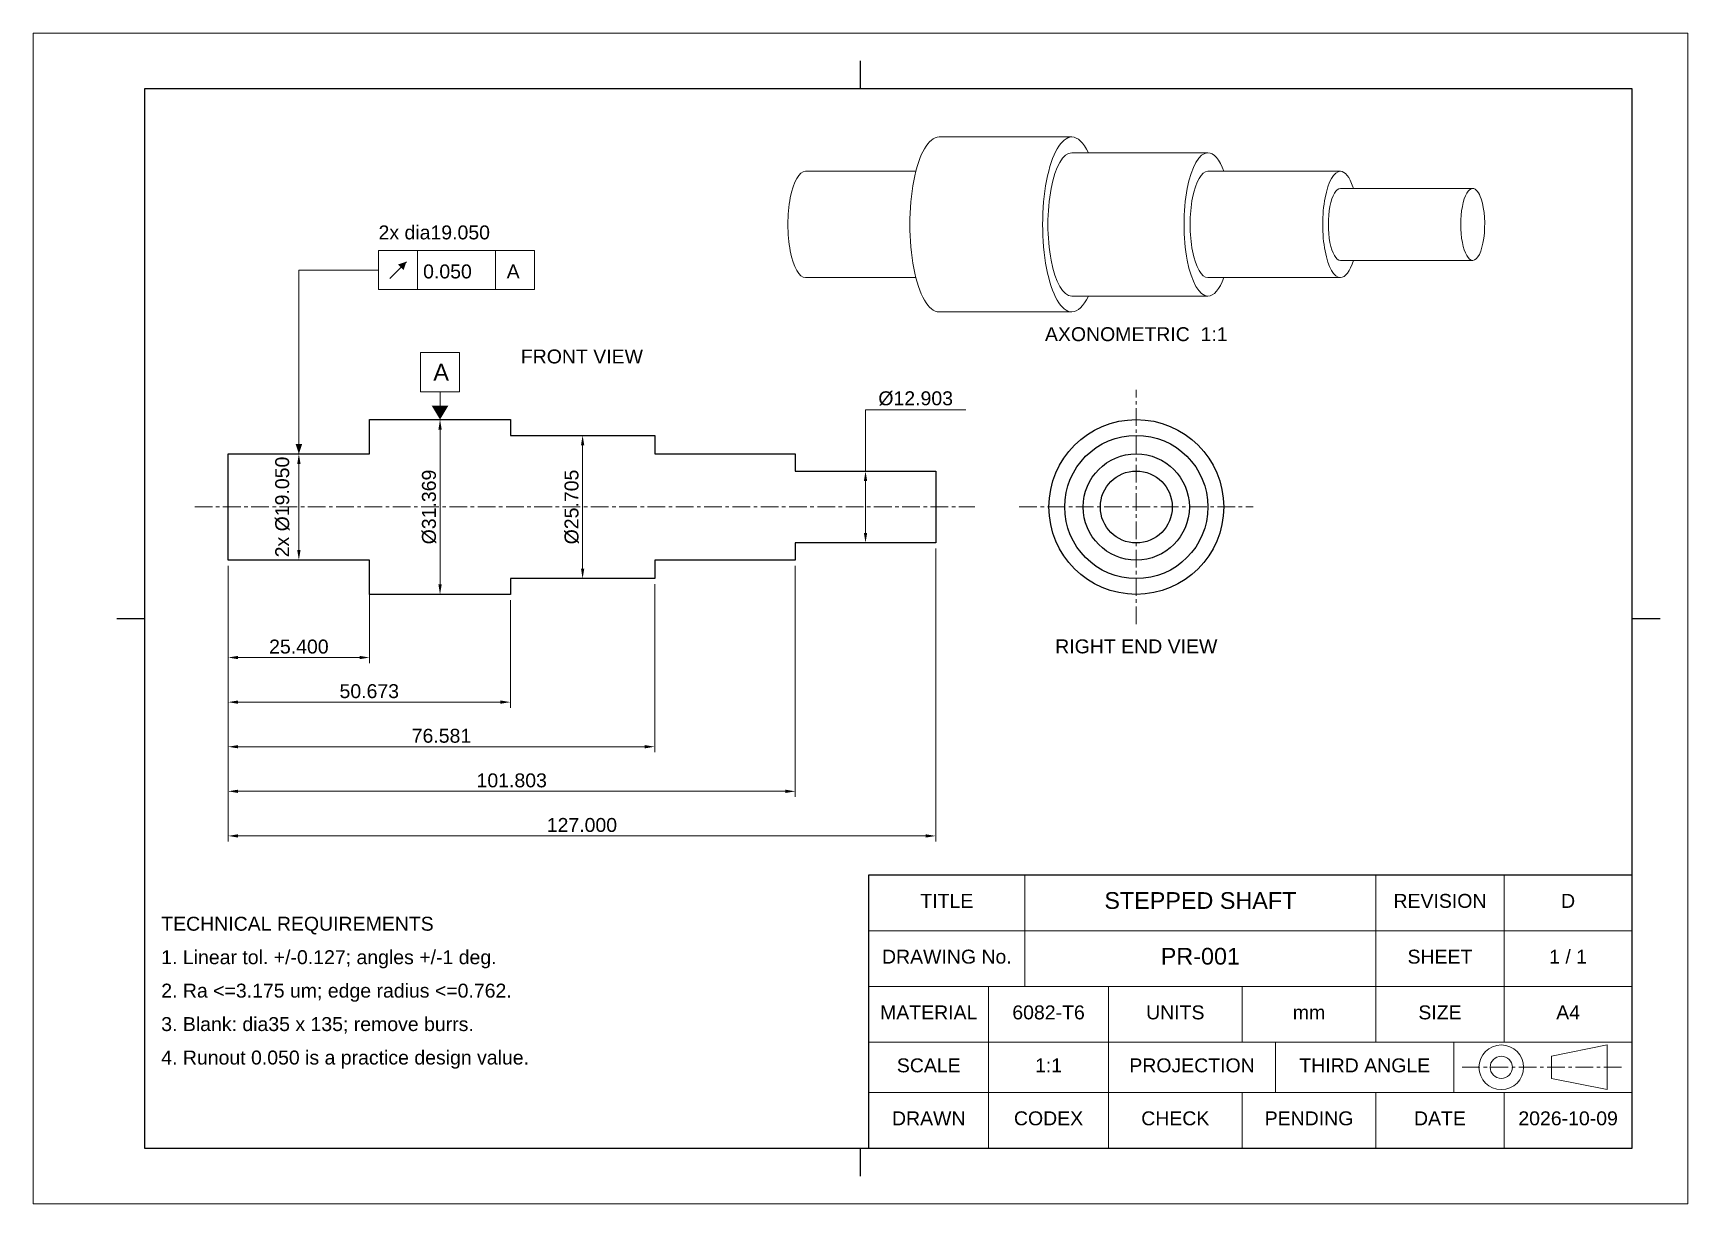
# Paper-space layout 'Layout1' of a CAD drawing. Header units: millimetres. Extents: x 0 to 297, y 0 to 210.
# The model-space entities are those that its viewports show. They can reach past a viewport. Long polylines and large blocks are cut down to what shows.
import ezdxf
from ezdxf.enums import TextEntityAlignment as Align

# ---------------------------------------------------------------- set-up
doc = ezdxf.new("R2010")
doc.units = ezdxf.units.MM
doc.linetypes.add('CENTER', pattern=[5.08, 3.175, -0.635, 0.635, -0.635])
for name, color, linetype, lineweight in [('CENTER', 1, 'CENTER', 13), ('DIMENSIONS', 7, 'CONTINUOUS', 13), ('FRAME', 7, 'Continuous', 25), ('ISOMETRIC', 7, 'Continuous', 18), ('NOTES', 7, 'CONTINUOUS', 13), ('OUTLINE', 7, 'CONTINUOUS', 25), ('TITLEBLOCK', 7, 'Continuous', 18)]:
    doc.layers.add(name, color=color, linetype=linetype, lineweight=lineweight)
doc.styles.add('ANNOTATION', font='arial.ttf')
doc.dimstyles.new('MM_1TO1', dxfattribs={"dimtxt": 2.5, "dimasz": 1.8, "dimexe": 1, "dimexo": 1, "dimgap": 0.7, "dimtad": 1, "dimdec": 3, "dimrnd": 1e-06, "dimzin": 0, "dimdsep": 46, "dimtxsty": 'ANNOTATION', "dimcen": 2.5, "dimadec": 3, "dimazin": 3, "dimtfac": 1, "dimtdec": 3, "dimtmove": 0, "dimatfit": 3, "dimlwd": 13, "dimlwe": 13})

msp = doc.modelspace()

# ---------------------------------------------------------------- linework, layer by layer
at = {"layer": 'CENTER'}
for p, q in [((198, 104), (198, 146)), ((29, 125), (169, 125)), ((177, 125), (219, 125))]:
    msp.add_line(p, q, dxfattribs=at)
at = {"layer": 'CENTER', "lineweight": 13}
msp.add_line((256.5, 24.5), (285.5, 24.5), dxfattribs=at)
at = {"layer": 'DIMENSIONS'}
for p, q in [((90, 171), (62, 171)), ((62, 171), (62, 164)), ((69, 164), (69, 171)), ((83, 164), (83, 171)), ((90, 164), (90, 171)), ((47.7, 134.525), (47.7, 167.5)), ((47.7, 167.5), (62, 167.5)), ((64, 166), (67, 169)), ((62, 164), (90, 164)), ((76.5365, 152.6845), (69.5365, 152.6845)), ((69.5365, 152.6845), (69.5365, 145.6845)), ((76.5365, 145.6845), (76.5365, 152.6845)), ((69.5365, 145.6845), (76.5365, 145.6845)), ((73.0365, 143.1845), (73.0365, 145.6845))]:
    msp.add_line(p, q, dxfattribs=at)
for points in [[(67, 169), (65.5, 168.5), (66.5, 167.5)], [(73.0365, 140.6845), (71.5365, 143.1845), (74.5365, 143.1845)], [(47.7, 134.525), (47.1, 136.325), (48.3, 136.325)]]:
    msp.add_solid(points, dxfattribs=at)
at = {"layer": 'FRAME', "lineweight": 13}
for p, q in [((297, 210), (0, 210)), ((0, 210), (0, 0)), ((297, 0), (297, 210)), ((0, 0), (297, 0))]:
    msp.add_line(p, q, dxfattribs=at)
at = {"layer": 'FRAME'}
for p, q in [((148.5, 200), (148.5, 205)), ((287, 200), (20, 200)), ((20, 200), (20, 10)), ((287, 10), (287, 200)), ((15, 105), (20, 105)), ((287, 105), (292, 105)), ((20, 10), (287, 10)), ((148.5, 5), (148.5, 10))]:
    msp.add_line(p, q, dxfattribs=at)
at = {"layer": 'ISOMETRIC'}
for p, q in [((162.5912, 191.369), (186.4188, 191.369)), ((186.4188, 188.5369), (210.8451, 188.5369)), ((138.6438, 185.2095), (158.4375, 185.2095)), ((210.8451, 185.2095), (234.6248, 185.2095)), ((234.6248, 182.1361), (258.3806, 182.1361)), ((234.6248, 169.2329), (258.3806, 169.2329)), ((138.6438, 166.1595), (158.4375, 166.1595)), ((210.8451, 166.1595), (234.6248, 166.1595)), ((186.4188, 162.8321), (210.8451, 162.8321)), ((162.5912, 160), (186.4188, 160))]:
    msp.add_line(p, q, dxfattribs=at)
for centre, major_axis, start_param, end_param in [((162.5912, 175.6845), (0, -15.6845), 3.14159265, 0), ((186.4188, 175.6845), (0, -15.6845), 3.14159265, 0), ((186.4188, 175.6845), (0, -15.6845), 2.53121776, 3.14159265), ((186.4188, 175.6845), (0, -12.8524), 3.14159265, 0), ((210.8451, 175.6845), (0, -12.8524), 3.14159265, 0), ((210.8451, 175.6845), (0, -12.8524), 2.4055136, 3.14159265), ((138.6438, 175.6845), (0, -9.525), 3.14159265, 0), ((210.8451, 175.6845), (0, -9.525), 3.14159265, 0), ((234.6248, 175.6845), (0, -9.525), 3.14159265, 0), ((234.6248, 175.6845), (0, -9.525), 2.35619449, 3.14159265), ((234.6248, 175.6845), (0, -6.4516), 3.14159265, 0), ((234.6248, 175.6845), (0, -9.525), 2.3149281, 2.35619449), ((258.3806, 175.6845), (0, -6.4516), 3.14159265, 0), ((258.3806, 175.6845), (0, -6.4516), 2.35619449, 3.14159265), ((258.3806, 175.6845), (0, -6.4516), 0, 2.35619449), ((234.6248, 175.6845), (0, -9.525), 0, 0.82666455), ((210.8451, 175.6845), (0, -12.8524), 0, 0.73607906), ((186.4188, 175.6845), (0, -15.6845), 0, 0.61037489)]:
    msp.add_ellipse(centre, major_axis=major_axis, ratio=0.33333333, start_param=start_param, end_param=end_param, dxfattribs=at)
at = {"layer": 'OUTLINE'}
for p, q in [((60.4, 134.525), (60.4, 140.6845)), ((60.4, 140.6845), (85.673, 140.6845)), ((85.673, 140.6845), (85.673, 137.8524)), ((85.673, 137.8524), (111.581, 137.8524)), ((111.581, 137.8524), (111.581, 134.525)), ((35, 134.525), (60.4, 134.525)), ((35, 115.475), (35, 134.525)), ((111.581, 134.525), (136.8032, 134.525)), ((136.8032, 134.525), (136.8032, 131.4516)), ((136.8032, 131.4516), (162, 131.4516)), ((162, 131.4516), (162, 118.5484)), ((162, 118.5484), (136.8032, 118.5484)), ((136.8032, 118.5484), (136.8032, 115.475)), ((60.4, 115.475), (35, 115.475)), ((60.4, 109.3155), (60.4, 115.475)), ((136.8032, 115.475), (111.581, 115.475)), ((111.581, 115.475), (111.581, 112.1476)), ((111.581, 112.1476), (85.673, 112.1476)), ((85.673, 112.1476), (85.673, 109.3155)), ((85.673, 109.3155), (60.4, 109.3155))]:
    msp.add_line(p, q, dxfattribs=at)
for radius in [15.6845, 12.8524, 9.525, 6.4516]:
    msp.add_circle((198, 125), radius, dxfattribs=at)
at = {"layer": 'TITLEBLOCK', "lineweight": 25}
for p, q in [((150, 10), (150, 59)), ((150, 59), (287, 59))]:
    msp.add_line(p, q, dxfattribs=at)
at = {"layer": 'TITLEBLOCK', "lineweight": 13}
for p, q in [((178, 49), (178, 59)), ((264, 49), (264, 59)), ((178, 39), (178, 49)), ((264, 39), (264, 49)), ((171.5, 29), (171.5, 39)), ((217, 29), (217, 39)), ((264, 29), (264, 39)), ((171.5, 20), (171.5, 29)), ((223, 20), (223, 29)), ((171.5, 10), (171.5, 20)), ((217, 10), (217, 20)), ((264, 10), (264, 20))]:
    msp.add_line(p, q, dxfattribs=at)
at = {"layer": 'TITLEBLOCK', "lineweight": 18}
for p, q in [((241, 29), (241, 59)), ((150, 49), (287, 49)), ((150, 39), (287, 39)), ((193, 10), (193, 39)), ((150, 29), (287, 29)), ((255, 20), (255, 29)), ((282.5, 28.5), (272.5, 26.5)), ((282.5, 20.5), (282.5, 28.5)), ((272.5, 26.5), (272.5, 22.5)), ((272.5, 22.5), (282.5, 20.5)), ((150, 20), (287, 20)), ((241, 10), (241, 20))]:
    msp.add_line(p, q, dxfattribs=at)
for radius in [4, 2]:
    msp.add_circle((263.5, 24.5), radius, dxfattribs=at)

# ---------------------------------------------------------------- texts
at = {"layer": 'NOTES', "style": 'ANNOTATION'}
for s, height, p in [('2x dia19.050', 2.5, (62, 173)), ('0.050', 2.5, (70, 166)), ('A', 2.5, (85, 166)), ('A', 3, (71.8365, 147.6845)), ('TECHNICAL REQUIREMENTS', 2.5, (23, 49)), ('1. Linear tol. +/-0.127; angles +/-1 deg.', 2.5, (23, 43)), ('2. Ra <=3.175 um; edge radius <=0.762.', 2.5, (23, 37)), ('3. Blank: dia35 x 135; remove burrs.', 2.5, (23, 31)), ('4. Runout 0.050 is a practice design value.', 2.5, (23, 25))]:
    msp.add_text(s, height=height, dxfattribs=at).set_placement(p)
for s, p in [('AXONOMETRIC  1:1', (198, 154)), ('FRONT VIEW', (98.5, 150)), ('RIGHT END VIEW', (198, 98))]:
    msp.add_text(s, height=2.5, dxfattribs=at).set_placement(p, align=Align.BOTTOM_CENTER)
at = {"layer": 'TITLEBLOCK', "style": 'ANNOTATION'}
for s, height, p in [('TITLE', 2.5, (164, 54.347)), ('STEPPED SHAFT', 3, (209.5, 54.4164)), ('REVISION', 2.5, (252.5, 54.347)), ('D', 2.5, (275.5, 54.347)), ('DRAWING No.', 2.5, (164, 44.347)), ('PR-001', 3, (209.5, 44.4164)), ('SHEET', 2.5, (252.5, 44.347)), ('1 / 1', 2.5, (275.5, 44.347)), ('MATERIAL', 2.5, (160.75, 34.347)), ('6082-T6', 2.5, (182.25, 34.347)), ('UNITS', 2.5, (205, 34.347)), ('mm', 2.5, (229, 34.347)), ('SIZE', 2.5, (252.5, 34.347)), ('A4', 2.5, (275.5, 34.347)), ('SCALE', 2.5, (160.75, 24.847)), ('1:1', 2.5, (182.25, 24.847)), ('PROJECTION', 2.5, (208, 24.847)), ('THIRD ANGLE', 2.5, (239, 24.847)), ('DRAWN', 2.5, (160.75, 15.347)), ('CODEX', 2.5, (182.25, 15.347)), ('CHECK', 2.5, (205, 15.347)), ('PENDING', 2.5, (229, 15.347)), ('DATE', 2.5, (252.5, 15.347)), ('2026-10-09', 2.5, (275.5, 15.347))]:
    msp.add_text(s, height=height, dxfattribs=at).set_placement(p, align=Align.MIDDLE_CENTER)

# ---------------------------------------------------------------- dimensions: what is measured, and where the dimension line sits
at = {"layer": 'DIMENSIONS'}
msp.add_linear_dim(base=(149.4016, 118.5484), p1=(149.4016, 118.5484), p2=(149.4016, 131.4516), angle=90, location=(158.4016, 144.4516), text='%%c<>', dimstyle='MM_1TO1', override={"dimtih": 1, "dimtoh": 1, "dimtmove": 2, "dimlwd": 13, "dimlwe": 13}, dxfattribs=at).render()
for base, p1, p2, text in [((73.0365, 109.3155), (73.0365, 109.3155), (73.0365, 140.6845), '%%c<>'), ((98.627, 112.1476), (98.627, 112.1476), (98.627, 137.8524), '%%c<>'), ((47.7, 115.475), (47.7, 115.475), (47.7, 134.525), '2x %%c<>')]:
    msp.add_linear_dim(base=base, p1=p1, p2=p2, angle=90, text=text, dimstyle='MM_1TO1', override={"dimlwd": 13, "dimlwe": 13}, dxfattribs=at).render()
for base, p2 in [((35, 66), (162, 118.5484)), ((35, 98), (60.4, 115.475)), ((35, 90), (85.673, 109.3155)), ((35, 82), (111.581, 112.1476)), ((35, 74), (136.8032, 115.475))]:
    msp.add_linear_dim(base=base, p1=(35, 115.475), p2=p2, dimstyle='MM_1TO1', override={"dimlwd": 13, "dimlwe": 13}, dxfattribs=at).render()

# ---------------------------------------------------------------- leaders
at = {"layer": 'DIMENSIONS', "has_arrowhead": 0}
msp.add_leader([(149.4016, 131.4516), (149.4016, 142.4516), (167.4016, 142.4516)], dimstyle='MM_1TO1', dxfattribs=at)

psp = doc.layouts.get("Layout1")

# ---------------------------------------------------------------- viewports
at = {"layer": 'VIEWPORTS'}
psp.add_viewport(center=(148.5, 105), size=(297, 210), view_center_point=(148.5, 105), view_height=210, dxfattribs=at)

doc.saveas('drawing.dxf')
